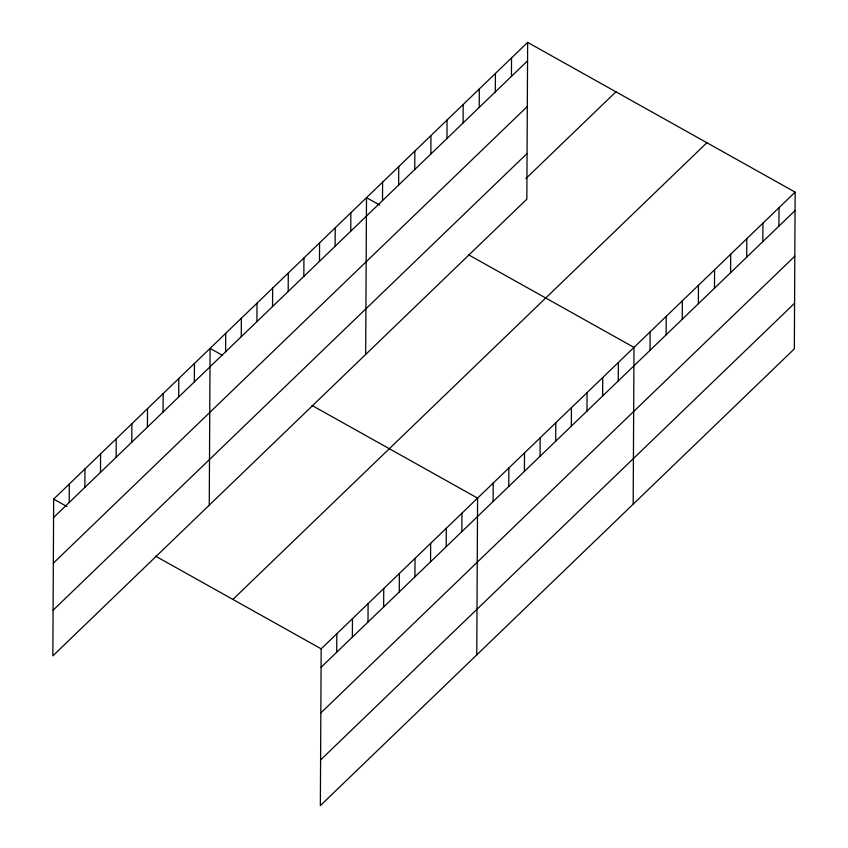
<?xml version="1.0" encoding="UTF-8"?>
<svg xmlns="http://www.w3.org/2000/svg" width="848" height="848" viewBox="0 0 848 848"><rect width="100%" height="100%" fill="white"/><g stroke="black" fill="none" stroke-linecap="round" stroke-linejoin="round"><path stroke-width="1.27" d="M527.647 42.4L53.668 499.101L52.852 655.864L526.831 199.163L527.647 42.4L795.148 192.136L794.332 348.899L320.353 805.6L321.169 648.837L795.148 192.136M69.207 502.472L69.313 484.028M84.853 487.399L84.948 468.955M100.499 472.336L100.594 453.892M116.134 457.263L116.229 438.819M131.779 442.19L131.875 423.746M147.414 427.116L147.52 408.672M163.06 412.043L163.155 393.599M178.705 396.981L178.801 378.537M194.34 381.907L194.436 363.463M209.265 505.154L210.081 348.39L222.218 355.185M225.621 351.761L225.727 333.317M241.267 336.688L241.362 318.244M256.912 321.615L257.008 303.181M272.547 306.552L272.643 288.108M288.193 291.479L288.288 273.035M303.838 276.406L303.934 257.962M319.473 261.332L319.569 242.888M335.119 246.259L335.214 227.826M336.72 652.207L336.815 633.774M350.754 231.197L350.849 212.753M352.355 637.145L352.45 618.701M365.679 354.443L366.495 197.679L379.734 205.089M368 622.072L368.096 603.628M382.512 200.594L382.607 182.15M383.646 606.998L383.741 588.554M398.634 185.065L398.73 166.621M399.281 591.925L399.376 573.481M414.746 169.536L414.842 151.092M414.926 576.852L415.022 558.419M430.858 154.007L430.954 135.563M430.561 561.789L430.657 543.345M446.97 138.478L447.076 120.034M446.207 546.716L446.302 528.272M463.093 122.949L463.188 104.516M461.853 531.643L461.948 513.199M479.205 107.431L479.3 88.987M476.767 654.889L477.583 498.126L312 405.439M493.133 501.497L493.229 483.053M495.317 91.902L495.423 73.458M508.768 486.434L508.864 467.99M511.439 76.373L511.535 57.929M524.414 471.361L524.509 452.917M540.059 456.288L540.155 437.844M555.694 441.214L555.79 422.77M571.34 426.141L571.435 407.697M586.975 411.079L587.07 392.635M602.621 396.005L602.716 377.561M618.266 380.932L618.362 362.488M633.18 504.178L633.997 347.415L468.414 254.729M650.013 350.33L650.119 331.886M666.136 334.801L666.231 316.357M682.248 319.272L682.343 300.839M698.36 303.754L698.466 285.31M714.482 288.225L714.578 269.781M730.594 272.696L730.69 254.252M746.706 257.167L746.812 238.723M762.829 241.638L762.924 223.194M778.941 226.109L779.036 207.665M53.572 517.545L527.551 60.844M53.329 563.189L527.318 106.488M53.085 610.221L527.064 153.52M525.866 178.589L615.924 91.817M232.893 599.43L706.872 142.729M321.074 667.281L795.053 210.58M320.841 712.924L794.82 256.223M320.586 759.956L794.576 303.255M53.668 499.101L66.907 506.51M155.587 556.15L321.169 648.837"/></g></svg>
